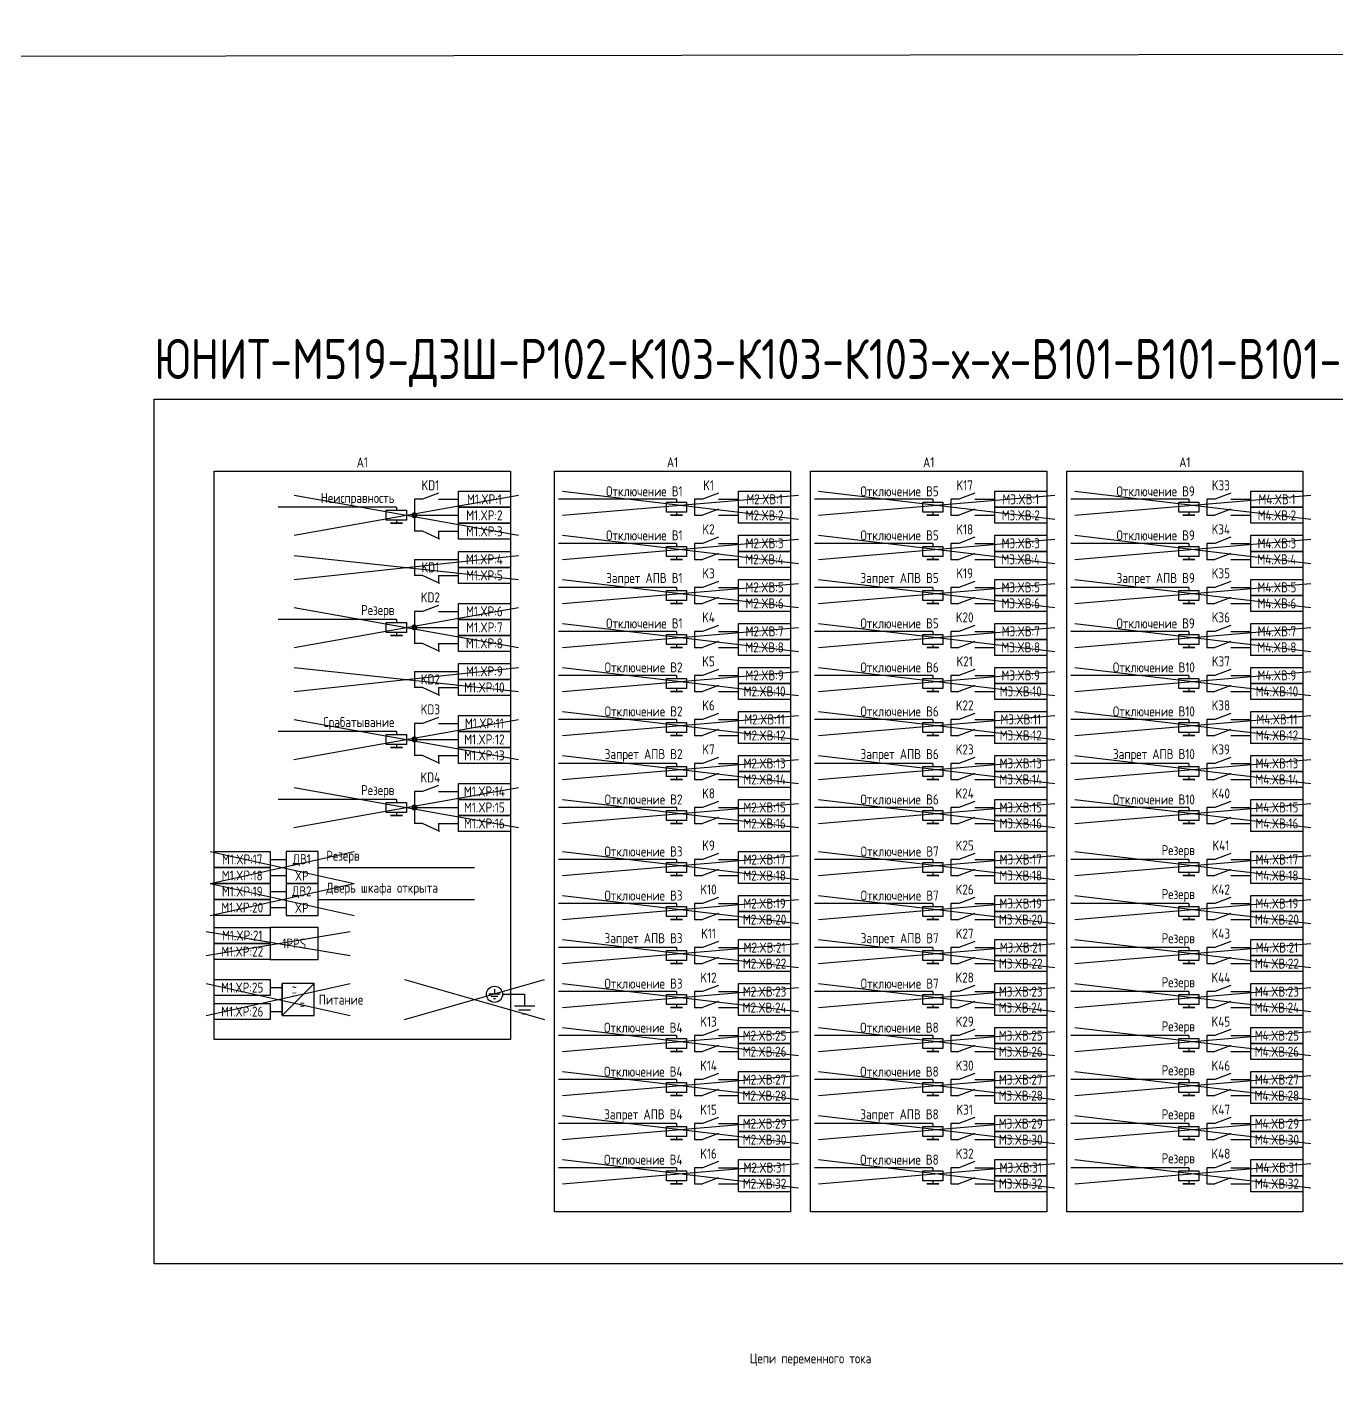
# Model space of a CAD drawing. Header units: millimetres. Extents: x -1245 to 5086, y -99 to 618.
# Drawn here: x -31.8 to 295.5, y 280 to 618 of the extents above; entities that cross this region are included whole.
import ezdxf

# ---------------------------------------------------------------- set-up
doc = ezdxf.new("R2010")
doc.units = ezdxf.units.MM
doc.styles.add('Gost_type_A', font='GOST_A.TTF')

# ---------------------------------------------------------------- blocks, each defined once
blk = doc.blocks.new('POINT')
at = {"const_width": 0.75}
blk.add_lwpolyline([(-0.375, 0, 1), (0.375, 0, 1)], format="xyb", close=True, dxfattribs=at)

msp = doc.modelspace()

# ---------------------------------------------------------------- linework, layer by layer
at = {"color": 210}
for p, q in [((35, 501), (91, 491)), ((35, 491), (91, 501)), ((102, 502), (161, 495)), ((102, 496), (161, 501)), ((166, 502), (225, 495)), ((166, 496), (225, 501)), ((230, 502), (289, 495)), ((230, 496), (289, 501)), ((102, 491), (161, 484)), ((166, 491), (225, 484)), ((230, 491), (289, 484)), ((102, 485), (161, 490)), ((166, 485), (225, 490)), ((230, 485), (289, 490)), ((35, 486), (91, 480)), ((35, 480), (91, 486)), ((102, 480), (161, 473)), ((102, 474), (161, 479)), ((166, 480), (225, 473)), ((166, 474), (225, 479)), ((230, 480), (289, 473)), ((230, 474), (289, 479)), ((102, 469), (161, 462)), ((102, 463), (161, 468)), ((166, 469), (225, 462)), ((166, 463), (225, 468)), ((230, 469), (289, 462)), ((230, 463), (289, 468)), ((102, 458), (161, 451)), ((102, 452), (161, 457)), ((166, 458), (225, 451)), ((166, 452), (225, 457)), ((230, 458), (289, 451)), ((230, 452), (289, 457)), ((102, 447), (161, 440)), ((166, 447), (225, 440)), ((230, 447), (289, 440)), ((34.91, 435), (91, 445)), ((35, 445), (91, 435)), ((102, 441), (161, 446)), ((166, 441), (225, 446)), ((230, 441), (289, 446)), ((102, 436), (161, 429)), ((102, 430), (161, 435)), ((166, 436), (225, 429)), ((166, 430), (225, 435)), ((230, 436), (289, 429)), ((230, 430), (289, 435)), ((34.91, 418), (91, 428)), ((35, 428), (91, 418)), ((102, 425), (161, 418)), ((102, 419), (161, 424)), ((166, 425), (225, 418)), ((166, 419), (225, 424)), ((230, 425), (289, 418)), ((230, 419), (289, 424)), ((14, 412), (50, 404)), ((14, 404), (50, 412)), ((102, 412), (161, 405)), ((102, 406), (161, 411)), ((166, 412), (225, 405)), ((166, 406), (225, 411)), ((14, 404), (50, 396)), ((14, 396), (50, 404)), ((102, 401), (161, 394)), ((102, 395), (161, 400)), ((166, 401), (225, 394)), ((166, 395), (225, 400)), ((102, 390), (161, 383)), ((102, 384), (161, 389)), ((166, 390), (225, 383)), ((166, 384), (225, 389)), ((13, 379), (49, 371)), ((13, 371), (49, 379)), ((62.5, 380), (97.5, 370)), ((62.5, 370), (97.5, 380)), ((102, 379), (161, 372)), ((166, 379), (225, 372)), ((102, 373), (161, 378)), ((166, 373), (225, 378)), ((102, 368), (161, 361)), ((102, 362), (161, 367)), ((166, 368), (225, 361)), ((166, 362), (225, 367)), ((102, 357), (161, 350)), ((102, 351), (161, 356)), ((166, 357), (225, 350)), ((166, 351), (225, 356)), ((102, 346), (161, 339)), ((102, 340), (161, 345)), ((166, 346), (225, 339)), ((166, 340), (225, 345)), ((102, 335), (161, 328)), ((166, 335), (225, 328)), ((102, 329), (161, 334)), ((166, 329), (225, 334))]:
    msp.add_line(p, q, dxfattribs=at)
at = {"ltscale": 4.32}
for p, q in [((71, 501.5), (67, 500)), ((141, 501.5), (137, 500)), ((205, 501.5), (201, 500)), ((269, 501.5), (265, 500)), ((141, 497.5), (137, 496)), ((205, 497.5), (201, 496)), ((269, 497.5), (265, 496)), ((71.39, 490), (67, 492)), ((141, 490.5), (137, 489)), ((205, 490.5), (201, 489)), ((269, 490.5), (265, 489)), ((141, 486.5), (137, 485)), ((205, 486.5), (201, 485)), ((269, 486.5), (265, 485)), ((71.39, 479), (67, 481)), ((141, 479.5), (137, 478)), ((205, 479.5), (201, 478)), ((269, 479.5), (265, 478)), ((71, 473.5), (67, 472)), ((141, 475.5), (137, 474)), ((205, 475.5), (201, 474)), ((269, 475.5), (265, 474)), ((141, 468.5), (137, 467)), ((205, 468.5), (201, 467)), ((269, 468.5), (265, 467)), ((71.39, 462), (67, 464)), ((141, 464.5), (137, 463)), ((205, 464.5), (201, 463)), ((269, 464.5), (265, 463)), ((141, 457.5), (137, 456)), ((205, 457.5), (201, 456)), ((269, 457.5), (265, 456)), ((71.39, 451), (67, 453)), ((141, 453.5), (137, 452)), ((205, 453.5), (201, 452)), ((269, 453.5), (265, 452)), ((141, 446.5), (137, 445)), ((205, 446.5), (201, 445)), ((269, 446.5), (265, 445)), ((71, 445.5), (67, 444)), ((141, 442.5), (137, 441)), ((205, 442.5), (201, 441)), ((269, 442.5), (265, 441)), ((71.39, 434), (67, 436)), ((141, 435.5), (137, 434)), ((205, 435.5), (201, 434)), ((269, 435.5), (265, 434)), ((141, 431.5), (137, 430)), ((205, 431.5), (201, 430)), ((269, 431.5), (265, 430)), ((71, 428.5), (67, 427)), ((141, 424.5), (137, 423)), ((205, 424.5), (201, 423)), ((269, 424.5), (265, 423)), ((141, 420.5), (137, 419)), ((205, 420.5), (201, 419)), ((269, 420.5), (265, 419)), ((71.39, 417), (67, 419)), ((141, 411.5), (137, 410)), ((205, 411.5), (201, 410)), ((269, 411.5), (265, 410)), ((141, 407.5), (137, 406)), ((205, 407.5), (201, 406)), ((269, 407.5), (265, 406)), ((141, 400.5), (137, 399)), ((205, 400.5), (201, 399)), ((269, 400.5), (265, 399)), ((141, 396.5), (137, 395)), ((205, 396.5), (201, 395)), ((269, 396.5), (265, 395)), ((141, 389.5), (137, 388)), ((205, 389.5), (201, 388)), ((269, 389.5), (265, 388)), ((141, 385.5), (137, 384)), ((205, 385.5), (201, 384)), ((269, 385.5), (265, 384)), ((86.45, 376.32), (83.6, 376.32)), ((85.88, 375.75), (84.17, 375.75)), ((85.03, 377.6), (85.03, 376.32)), ((92.56, 376.32), (92.56, 373.32)), ((141, 378.5), (137, 377)), ((205, 378.5), (201, 377)), ((269, 378.5), (265, 377)), ((85.31, 375.18), (84.74, 375.18)), ((95.06, 373.32), (90.06, 373.32)), ((94.06, 372.32), (91.06, 372.32)), ((141, 374.5), (137, 373)), ((205, 374.5), (201, 373)), ((269, 374.5), (265, 373)), ((93.06, 371.32), (92.06, 371.32)), ((141, 367.5), (137, 366)), ((205, 367.5), (201, 366)), ((269, 367.5), (265, 366)), ((141, 363.5), (137, 362)), ((205, 363.5), (201, 362)), ((269, 363.5), (265, 362)), ((141, 356.5), (137, 355)), ((205, 356.5), (201, 355)), ((269, 356.5), (265, 355)), ((141, 352.5), (137, 351)), ((205, 352.5), (201, 351)), ((269, 352.5), (265, 351)), ((141, 345.5), (137, 344)), ((205, 345.5), (201, 344)), ((269, 345.5), (265, 344)), ((141, 341.5), (137, 340)), ((205, 341.5), (201, 340)), ((269, 341.5), (265, 340)), ((141, 334.5), (137, 333)), ((205, 334.5), (201, 333)), ((269, 334.5), (265, 333)), ((141, 330.5), (137, 329)), ((205, 330.5), (201, 329)), ((269, 330.5), (265, 329))]:
    msp.add_line(p, q, dxfattribs=at)
for p, q in [((60.5, 498), (31, 498)), ((60.5, 498), (60.5, 497.25)), ((130.5, 500), (101, 500)), ((130.5, 500), (130.5, 499.25)), ((194.5, 500), (165, 500)), ((194.5, 500), (194.5, 499.25)), ((258.5, 500), (229, 500)), ((258.5, 500), (258.5, 499.25)), ((60.5, 494.75), (60.5, 494)), ((130.5, 496.75), (130.5, 496)), ((194.5, 496.75), (194.5, 496)), ((258.5, 496.75), (258.5, 496)), ((71, 492), (71, 490)), ((130.5, 489), (101, 489)), ((130.5, 489), (130.5, 488.25)), ((194.5, 489), (165, 489)), ((194.5, 489), (194.5, 488.25)), ((258.5, 489), (229, 489)), ((258.5, 489), (258.5, 488.25)), ((65, 485), (65, 481)), ((130.5, 485.75), (130.5, 485)), ((194.5, 485.75), (194.5, 485)), ((258.5, 485.75), (258.5, 485)), ((71, 481), (71, 479)), ((130.5, 478), (101, 478)), ((130.5, 478), (130.5, 477.25)), ((194.5, 478), (165, 478)), ((194.5, 478), (194.5, 477.25)), ((258.5, 478), (229, 478)), ((258.5, 478), (258.5, 477.25)), ((130.5, 474.75), (130.5, 474)), ((194.5, 474.75), (194.5, 474)), ((258.5, 474.75), (258.5, 474)), ((60.5, 470), (31, 470)), ((60.5, 470), (60.5, 469.25)), ((60.5, 466.75), (60.5, 466)), ((130.5, 467), (101, 467)), ((130.5, 467), (130.5, 466.25)), ((194.5, 467), (165, 467)), ((194.5, 467), (194.5, 466.25)), ((258.5, 467), (229, 467)), ((258.5, 467), (258.5, 466.25)), ((71, 464), (71, 462)), ((130.5, 463.75), (130.5, 463)), ((194.5, 463.75), (194.5, 463)), ((258.5, 463.75), (258.5, 463)), ((65, 457), (65, 453)), ((71, 453), (71, 451)), ((130.5, 456), (101, 456)), ((130.5, 456), (130.5, 455.25)), ((194.5, 456), (165, 456)), ((194.5, 456), (194.5, 455.25)), ((258.5, 456), (229, 456)), ((258.5, 456), (258.5, 455.25)), ((130.5, 452.75), (130.5, 452)), ((194.5, 452.75), (194.5, 452)), ((258.5, 452.75), (258.5, 452)), ((130.5, 445), (101, 445)), ((130.5, 445), (130.5, 444.25)), ((194.5, 445), (165, 445)), ((194.5, 445), (194.5, 444.25)), ((258.5, 445), (229, 445)), ((258.5, 445), (258.5, 444.25)), ((60.5, 442), (31, 442)), ((60.5, 442), (60.5, 441.25)), ((130.5, 441.75), (130.5, 441)), ((194.5, 441.75), (194.5, 441)), ((258.5, 441.75), (258.5, 441)), ((60.5, 438.75), (60.5, 438)), ((71, 436), (71, 434)), ((130.5, 434), (101, 434)), ((130.5, 434), (130.5, 433.25)), ((194.5, 434), (165, 434)), ((194.5, 434), (194.5, 433.25)), ((258.5, 434), (229, 434)), ((258.5, 434), (258.5, 433.25)), ((130.5, 430.75), (130.5, 430)), ((194.5, 430.75), (194.5, 430)), ((258.5, 430.75), (258.5, 430)), ((60.5, 425), (31, 425)), ((60.5, 425), (60.5, 424.25)), ((130.5, 423), (101, 423)), ((130.5, 423), (130.5, 422.25)), ((194.5, 423), (165, 423)), ((194.5, 423), (194.5, 422.25)), ((258.5, 423), (229, 423)), ((258.5, 423), (258.5, 422.25)), ((60.5, 421.75), (60.5, 421)), ((130.5, 419.75), (130.5, 419)), ((194.5, 419.75), (194.5, 419)), ((258.5, 419.75), (258.5, 419)), ((71, 419), (71, 417)), ((29, 410), (33, 410)), ((130.5, 410), (101, 410)), ((130.5, 410), (130.5, 409.25)), ((194.5, 410), (165, 410)), ((194.5, 410), (194.5, 409.25)), ((258.5, 410), (229, 410)), ((258.5, 410), (258.5, 409.25)), ((29, 406), (33, 406)), ((41, 408), (80, 408)), ((130.5, 406.75), (130.5, 406)), ((194.5, 406.75), (194.5, 406)), ((258.5, 406.75), (258.5, 406)), ((29, 402), (33, 402)), ((41, 400), (80, 400)), ((130.5, 399), (101, 399)), ((130.5, 399), (130.5, 398.25)), ((194.5, 399), (165, 399)), ((194.5, 399), (194.5, 398.25)), ((258.5, 399), (229, 399)), ((258.5, 399), (258.5, 398.25)), ((29, 398), (33, 398)), ((130.5, 395.75), (130.5, 395)), ((194.5, 395.75), (194.5, 395)), ((258.5, 395.75), (258.5, 395)), ((130.5, 388), (101, 388)), ((130.5, 388), (130.5, 387.25)), ((194.5, 388), (165, 388)), ((194.5, 388), (194.5, 387.25)), ((258.5, 388), (229, 388)), ((258.5, 388), (258.5, 387.25)), ((130.5, 384.75), (130.5, 384)), ((194.5, 384.75), (194.5, 384)), ((258.5, 384.75), (258.5, 384)), ((32, 371), (32, 379)), ((32, 371), (40, 379)), ((87.05, 376.32), (92.56, 376.32)), ((130.5, 377), (101, 377)), ((130.5, 377), (130.5, 376.25)), ((194.5, 377), (165, 377)), ((194.5, 377), (194.5, 376.25)), ((258.5, 377), (229, 377)), ((258.5, 377), (258.5, 376.25)), ((130.5, 373.75), (130.5, 373)), ((194.5, 373.75), (194.5, 373)), ((258.5, 373.75), (258.5, 373)), ((130.5, 366), (101, 366)), ((130.5, 366), (130.5, 365.25)), ((194.5, 366), (165, 366)), ((194.5, 366), (194.5, 365.25)), ((258.5, 366), (229, 366)), ((258.5, 366), (258.5, 365.25)), ((130.5, 362.75), (130.5, 362)), ((194.5, 362.75), (194.5, 362)), ((258.5, 362.75), (258.5, 362)), ((130.5, 355), (101, 355)), ((130.5, 355), (130.5, 354.25)), ((194.5, 355), (165, 355)), ((194.5, 355), (194.5, 354.25)), ((258.5, 355), (229, 355)), ((258.5, 355), (258.5, 354.25)), ((130.5, 351.75), (130.5, 351)), ((194.5, 351.75), (194.5, 351)), ((258.5, 351.75), (258.5, 351)), ((130.5, 344), (101, 344)), ((130.5, 344), (130.5, 343.25)), ((194.5, 344), (165, 344)), ((194.5, 344), (194.5, 343.25)), ((258.5, 344), (229, 344)), ((258.5, 344), (258.5, 343.25)), ((130.5, 340.75), (130.5, 340)), ((194.5, 340.75), (194.5, 340)), ((258.5, 340.75), (258.5, 340)), ((130.5, 333), (101, 333)), ((130.5, 333), (130.5, 332.25)), ((194.5, 333), (165, 333)), ((194.5, 333), (194.5, 332.25)), ((258.5, 333), (229, 333)), ((258.5, 333), (258.5, 332.25)), ((130.5, 329.75), (130.5, 329)), ((194.5, 329.75), (194.5, 329)), ((258.5, 329.75), (258.5, 329))]:
    msp.add_line(p, q)
at = {"ltscale": 1.08}
for p, q in [((67, 500), (65, 500)), ((65, 500), (65, 492)), ((71, 500), (76, 500)), ((137, 500), (135, 500)), ((135, 500), (135, 496)), ((141, 500), (146, 500)), ((201, 500), (199, 500)), ((199, 500), (199, 496)), ((205, 500), (210, 500)), ((265, 500), (263, 500)), ((263, 500), (263, 496)), ((269, 500), (274, 500)), ((65, 496), (76, 496)), ((135, 496), (137, 496)), ((141, 496), (146, 496)), ((199, 496), (201, 496)), ((205, 496), (210, 496)), ((263, 496), (265, 496)), ((269, 496), (274, 496)), ((67, 492), (65, 492)), ((71, 492), (76, 492)), ((137, 489), (135, 489)), ((135, 489), (135, 485)), ((141, 489), (146, 489)), ((201, 489), (199, 489)), ((199, 489), (199, 485)), ((205, 489), (210, 489)), ((265, 489), (263, 489)), ((263, 489), (263, 485)), ((269, 489), (274, 489)), ((65, 485), (76, 485)), ((135, 485), (137, 485)), ((141, 485), (146, 485)), ((199, 485), (201, 485)), ((205, 485), (210, 485)), ((263, 485), (265, 485)), ((269, 485), (274, 485)), ((67, 481), (65, 481)), ((71, 481), (76, 481)), ((137, 478), (135, 478)), ((135, 478), (135, 474)), ((141, 478), (146, 478)), ((201, 478), (199, 478)), ((199, 478), (199, 474)), ((205, 478), (210, 478)), ((265, 478), (263, 478)), ((263, 478), (263, 474)), ((269, 478), (274, 478)), ((135, 474), (137, 474)), ((141, 474), (146, 474)), ((199, 474), (201, 474)), ((205, 474), (210, 474)), ((263, 474), (265, 474)), ((269, 474), (274, 474)), ((67, 472), (65, 472)), ((65, 472), (65, 464)), ((71, 472), (76, 472)), ((65, 468), (76, 468)), ((137, 467), (135, 467)), ((135, 467), (135, 463)), ((141, 467), (146, 467)), ((201, 467), (199, 467)), ((199, 467), (199, 463)), ((205, 467), (210, 467)), ((265, 467), (263, 467)), ((263, 467), (263, 463)), ((269, 467), (274, 467)), ((67, 464), (65, 464)), ((71, 464), (76, 464)), ((135, 463), (137, 463)), ((141, 463), (146, 463)), ((199, 463), (201, 463)), ((205, 463), (210, 463)), ((263, 463), (265, 463)), ((269, 463), (274, 463)), ((65, 457), (76, 457)), ((67, 453), (65, 453)), ((71, 453), (76, 453)), ((137, 456), (135, 456)), ((135, 456), (135, 452)), ((141, 456), (146, 456)), ((201, 456), (199, 456)), ((199, 456), (199, 452)), ((205, 456), (210, 456)), ((265, 456), (263, 456)), ((263, 456), (263, 452)), ((269, 456), (274, 456)), ((135, 452), (137, 452)), ((141, 452), (146, 452)), ((199, 452), (201, 452)), ((205, 452), (210, 452)), ((263, 452), (265, 452)), ((269, 452), (274, 452)), ((67, 444), (65, 444)), ((65, 444), (65, 436)), ((71, 444), (76, 444)), ((137, 445), (135, 445)), ((135, 445), (135, 441)), ((141, 445), (146, 445)), ((201, 445), (199, 445)), ((199, 445), (199, 441)), ((205, 445), (210, 445)), ((265, 445), (263, 445)), ((263, 445), (263, 441)), ((269, 445), (274, 445)), ((65, 440), (76, 440)), ((135, 441), (137, 441)), ((141, 441), (146, 441)), ((199, 441), (201, 441)), ((205, 441), (210, 441)), ((263, 441), (265, 441)), ((269, 441), (274, 441)), ((67, 436), (65, 436)), ((71, 436), (76, 436)), ((137, 434), (135, 434)), ((135, 434), (135, 430)), ((141, 434), (146, 434)), ((201, 434), (199, 434)), ((199, 434), (199, 430)), ((205, 434), (210, 434)), ((265, 434), (263, 434)), ((263, 434), (263, 430)), ((269, 434), (274, 434)), ((135, 430), (137, 430)), ((141, 430), (146, 430)), ((199, 430), (201, 430)), ((205, 430), (210, 430)), ((263, 430), (265, 430)), ((269, 430), (274, 430)), ((67, 427), (65, 427)), ((65, 427), (65, 419)), ((71, 427), (76, 427)), ((65, 423), (76, 423)), ((137, 423), (135, 423)), ((135, 423), (135, 419)), ((141, 423), (146, 423)), ((201, 423), (199, 423)), ((199, 423), (199, 419)), ((205, 423), (210, 423)), ((265, 423), (263, 423)), ((263, 423), (263, 419)), ((269, 423), (274, 423)), ((67, 419), (65, 419)), ((71, 419), (76, 419)), ((135, 419), (137, 419)), ((141, 419), (146, 419)), ((199, 419), (201, 419)), ((205, 419), (210, 419)), ((263, 419), (265, 419)), ((269, 419), (274, 419)), ((137, 410), (135, 410)), ((135, 410), (135, 406)), ((141, 410), (146, 410)), ((201, 410), (199, 410)), ((199, 410), (199, 406)), ((205, 410), (210, 410)), ((265, 410), (263, 410)), ((263, 410), (263, 406)), ((269, 410), (274, 410)), ((135, 406), (137, 406)), ((141, 406), (146, 406)), ((199, 406), (201, 406)), ((205, 406), (210, 406)), ((263, 406), (265, 406)), ((269, 406), (274, 406)), ((137, 399), (135, 399)), ((135, 399), (135, 395)), ((141, 399), (146, 399)), ((201, 399), (199, 399)), ((199, 399), (199, 395)), ((205, 399), (210, 399)), ((265, 399), (263, 399)), ((263, 399), (263, 395)), ((269, 399), (274, 399)), ((135, 395), (137, 395)), ((141, 395), (146, 395)), ((199, 395), (201, 395)), ((205, 395), (210, 395)), ((263, 395), (265, 395)), ((269, 395), (274, 395)), ((137, 388), (135, 388)), ((135, 388), (135, 384)), ((141, 388), (146, 388)), ((201, 388), (199, 388)), ((199, 388), (199, 384)), ((205, 388), (210, 388)), ((265, 388), (263, 388)), ((263, 388), (263, 384)), ((269, 388), (274, 388)), ((135, 384), (137, 384)), ((141, 384), (146, 384)), ((199, 384), (201, 384)), ((205, 384), (210, 384)), ((263, 384), (265, 384)), ((269, 384), (274, 384)), ((137, 377), (135, 377)), ((135, 377), (135, 373)), ((141, 377), (146, 377)), ((201, 377), (199, 377)), ((199, 377), (199, 373)), ((205, 377), (210, 377)), ((265, 377), (263, 377)), ((263, 377), (263, 373)), ((269, 377), (274, 377)), ((135, 373), (137, 373)), ((141, 373), (146, 373)), ((199, 373), (201, 373)), ((205, 373), (210, 373)), ((263, 373), (265, 373)), ((269, 373), (274, 373)), ((137, 366), (135, 366)), ((135, 366), (135, 362)), ((141, 366), (146, 366)), ((201, 366), (199, 366)), ((199, 366), (199, 362)), ((205, 366), (210, 366)), ((265, 366), (263, 366)), ((263, 366), (263, 362)), ((269, 366), (274, 366)), ((135, 362), (137, 362)), ((141, 362), (146, 362)), ((199, 362), (201, 362)), ((205, 362), (210, 362)), ((263, 362), (265, 362)), ((269, 362), (274, 362)), ((137, 355), (135, 355)), ((135, 355), (135, 351)), ((141, 355), (146, 355)), ((201, 355), (199, 355)), ((199, 355), (199, 351)), ((205, 355), (210, 355)), ((265, 355), (263, 355)), ((263, 355), (263, 351)), ((269, 355), (274, 355)), ((135, 351), (137, 351)), ((141, 351), (146, 351)), ((199, 351), (201, 351)), ((205, 351), (210, 351)), ((263, 351), (265, 351)), ((269, 351), (274, 351)), ((137, 344), (135, 344)), ((135, 344), (135, 340)), ((141, 344), (146, 344)), ((201, 344), (199, 344)), ((199, 344), (199, 340)), ((205, 344), (210, 344)), ((265, 344), (263, 344)), ((263, 344), (263, 340)), ((269, 344), (274, 344)), ((135, 340), (137, 340)), ((141, 340), (146, 340)), ((199, 340), (201, 340)), ((205, 340), (210, 340)), ((263, 340), (265, 340)), ((269, 340), (274, 340)), ((137, 333), (135, 333)), ((135, 333), (135, 329)), ((141, 333), (146, 333)), ((201, 333), (199, 333)), ((199, 333), (199, 329)), ((205, 333), (210, 333)), ((265, 333), (263, 333)), ((263, 333), (263, 329)), ((269, 333), (274, 333)), ((135, 329), (137, 329)), ((141, 329), (146, 329)), ((199, 329), (201, 329)), ((205, 329), (210, 329)), ((263, 329), (265, 329)), ((269, 329), (274, 329))]:
    msp.add_line(p, q, dxfattribs=at)
at = {"color": 114, "true_color": 0x139b48}
for p, q in [((35, 473), (91, 463)), ((35, 463), (91, 473)), ((35, 458), (91, 452)), ((35, 452), (91, 458)), ((230, 412), (289, 405)), ((230, 406), (289, 411)), ((230, 401), (289, 394)), ((230, 395), (289, 400)), ((13, 392), (49, 386)), ((13, 386), (49, 392)), ((230, 390), (289, 383)), ((230, 384), (289, 389)), ((230, 379), (289, 372)), ((230, 373), (289, 378)), ((230, 368), (289, 361)), ((230, 362), (289, 367)), ((230, 357), (289, 350)), ((230, 351), (289, 356)), ((230, 346), (289, 339)), ((230, 340), (289, 345)), ((230, 335), (289, 328)), ((230, 329), (289, 334))]:
    msp.add_line(p, q, dxfattribs=at)
at = {"ltscale": 4}
for p, q in [((29, 378), (32, 378)), ((29, 372), (32, 372))]:
    msp.add_line(p, q, dxfattribs=at)
at = {"color": 3}
msp.add_lwpolyline([(-1245, 609), (5086, 618), (5086, -90), (-1245, -99)], close=True, dxfattribs=at)
for points in [[(0, 525), (976, 525), (976, 309), (0, 309)], [(15, 507), (89, 507), (89, 365), (15, 365)], [(100, 507), (159, 507), (159, 322), (100, 322)], [(164, 507), (223, 507), (223, 322), (164, 322)], [(228, 507), (287, 507), (287, 322), (228, 322)], [(76, 502), (89, 502), (89, 498), (76, 498)], [(146, 502), (159, 502), (159, 498), (146, 498)], [(210, 502), (223, 502), (223, 498), (210, 498)], [(274, 502), (287, 502), (287, 498), (274, 498)], [(63, 497.25), (63, 494.75), (58, 494.75), (58, 497.25)], [(76, 498), (89, 498), (89, 494), (76, 494)], [(133, 499.25), (133, 496.75), (128, 496.75), (128, 499.25)], [(146, 498), (159, 498), (159, 494), (146, 494)], [(197, 499.25), (197, 496.75), (192, 496.75), (192, 499.25)], [(210, 498), (223, 498), (223, 494), (210, 494)], [(261, 499.25), (261, 496.75), (256, 496.75), (256, 499.25)], [(274, 498), (287, 498), (287, 494), (274, 494)], [(62, 494), (59, 494)], [(76, 494), (89, 494), (89, 490), (76, 490)], [(132, 496), (129, 496)], [(196, 496), (193, 496)], [(260, 496), (257, 496)], [(146, 491), (159, 491), (159, 487), (146, 487)], [(210, 491), (223, 491), (223, 487), (210, 487)], [(274, 491), (287, 491), (287, 487), (274, 487)], [(76, 487), (89, 487), (89, 483), (76, 483)], [(133, 488.25), (133, 485.75), (128, 485.75), (128, 488.25)], [(146, 487), (159, 487), (159, 483), (146, 483)], [(197, 488.25), (197, 485.75), (192, 485.75), (192, 488.25)], [(210, 487), (223, 487), (223, 483), (210, 483)], [(261, 488.25), (261, 485.75), (256, 485.75), (256, 488.25)], [(274, 487), (287, 487), (287, 483), (274, 483)], [(132, 485), (129, 485)], [(196, 485), (193, 485)], [(260, 485), (257, 485)], [(76, 483), (89, 483), (89, 479), (76, 479)], [(133, 477.25), (133, 474.75), (128, 474.75), (128, 477.25)], [(146, 480), (159, 480), (159, 476), (146, 476)], [(197, 477.25), (197, 474.75), (192, 474.75), (192, 477.25)], [(210, 480), (223, 480), (223, 476), (210, 476)], [(261, 477.25), (261, 474.75), (256, 474.75), (256, 477.25)], [(274, 480), (287, 480), (287, 476), (274, 476)], [(76, 474), (89, 474), (89, 470), (76, 470)], [(132, 474), (129, 474)], [(146, 476), (159, 476), (159, 472), (146, 472)], [(196, 474), (193, 474)], [(210, 476), (223, 476), (223, 472), (210, 472)], [(260, 474), (257, 474)], [(274, 476), (287, 476), (287, 472), (274, 472)], [(76, 470), (89, 470), (89, 466), (76, 466)], [(63, 469.25), (63, 466.75), (58, 466.75), (58, 469.25)], [(146, 469), (159, 469), (159, 465), (146, 465)], [(210, 469), (223, 469), (223, 465), (210, 465)], [(274, 469), (287, 469), (287, 465), (274, 465)], [(62, 466), (59, 466)], [(76, 466), (89, 466), (89, 462), (76, 462)], [(133, 466.25), (133, 463.75), (128, 463.75), (128, 466.25)], [(146, 465), (159, 465), (159, 461), (146, 461)], [(197, 466.25), (197, 463.75), (192, 463.75), (192, 466.25)], [(210, 465), (223, 465), (223, 461), (210, 461)], [(261, 466.25), (261, 463.75), (256, 463.75), (256, 466.25)], [(274, 465), (287, 465), (287, 461), (274, 461)], [(132, 463), (129, 463)], [(196, 463), (193, 463)], [(260, 463), (257, 463)], [(76, 459), (89, 459), (89, 455), (76, 455)], [(146, 458), (159, 458), (159, 454), (146, 454)], [(210, 458), (223, 458), (223, 454), (210, 454)], [(274, 458), (287, 458), (287, 454), (274, 454)], [(76, 455), (89, 455), (89, 451), (76, 451)], [(133, 455.25), (133, 452.75), (128, 452.75), (128, 455.25)], [(146, 454), (159, 454), (159, 450), (146, 450)], [(197, 455.25), (197, 452.75), (192, 452.75), (192, 455.25)], [(210, 454), (223, 454), (223, 450), (210, 450)], [(261, 455.25), (261, 452.75), (256, 452.75), (256, 455.25)], [(274, 454), (287, 454), (287, 450), (274, 450)], [(132, 452), (129, 452)], [(196, 452), (193, 452)], [(260, 452), (257, 452)], [(146, 447), (159, 447), (159, 443), (146, 443)], [(210, 447), (223, 447), (223, 443), (210, 443)], [(274, 447), (287, 447), (287, 443), (274, 443)], [(76, 446), (89, 446), (89, 442), (76, 442)], [(133, 444.25), (133, 441.75), (128, 441.75), (128, 444.25)], [(146, 443), (159, 443), (159, 439), (146, 439)], [(197, 444.25), (197, 441.75), (192, 441.75), (192, 444.25)], [(210, 443), (223, 443), (223, 439), (210, 439)], [(261, 444.25), (261, 441.75), (256, 441.75), (256, 444.25)], [(274, 443), (287, 443), (287, 439), (274, 439)], [(63, 441.25), (63, 438.75), (58, 438.75), (58, 441.25)], [(76, 442), (89, 442), (89, 438), (76, 438)], [(132, 441), (129, 441)], [(196, 441), (193, 441)], [(260, 441), (257, 441)], [(62, 438), (59, 438)], [(76, 438), (89, 438), (89, 434), (76, 434)], [(133, 433.25), (133, 430.75), (128, 430.75), (128, 433.25)], [(146, 436), (159, 436), (159, 432), (146, 432)], [(197, 433.25), (197, 430.75), (192, 430.75), (192, 433.25)], [(210, 436), (223, 436), (223, 432), (210, 432)], [(261, 433.25), (261, 430.75), (256, 430.75), (256, 433.25)], [(274, 436), (287, 436), (287, 432), (274, 432)], [(132, 430), (129, 430)], [(146, 432), (159, 432), (159, 428), (146, 428)], [(196, 430), (193, 430)], [(210, 432), (223, 432), (223, 428), (210, 428)], [(260, 430), (257, 430)], [(274, 432), (287, 432), (287, 428), (274, 428)], [(76, 429), (89, 429), (89, 425), (76, 425)], [(63, 424.25), (63, 421.75), (58, 421.75), (58, 424.25)], [(76, 425), (89, 425), (89, 421), (76, 421)], [(146, 425), (159, 425), (159, 421), (146, 421)], [(210, 425), (223, 425), (223, 421), (210, 421)], [(274, 425), (287, 425), (287, 421), (274, 421)], [(62, 421), (59, 421)], [(76, 421), (89, 421), (89, 417), (76, 417)], [(133, 422.25), (133, 419.75), (128, 419.75), (128, 422.25)], [(146, 421), (159, 421), (159, 417), (146, 417)], [(197, 422.25), (197, 419.75), (192, 419.75), (192, 422.25)], [(210, 421), (223, 421), (223, 417), (210, 417)], [(261, 422.25), (261, 419.75), (256, 419.75), (256, 422.25)], [(274, 421), (287, 421), (287, 417), (274, 417)], [(132, 419), (129, 419)], [(196, 419), (193, 419)], [(260, 419), (257, 419)], [(15, 412), (29, 412), (29, 408), (15, 408)], [(133, 409.25), (133, 406.75), (128, 406.75), (128, 409.25)], [(146, 412), (159, 412), (159, 408), (146, 408)], [(197, 409.25), (197, 406.75), (192, 406.75), (192, 409.25)], [(210, 412), (223, 412), (223, 408), (210, 408)], [(261, 409.25), (261, 406.75), (256, 406.75), (256, 409.25)], [(274, 412), (287, 412), (287, 408), (274, 408)], [(15, 408), (29, 408), (29, 404), (15, 404)], [(132, 406), (129, 406)], [(146, 408), (159, 408), (159, 404), (146, 404)], [(196, 406), (193, 406)], [(210, 408), (223, 408), (223, 404), (210, 404)], [(260, 406), (257, 406)], [(274, 408), (287, 408), (287, 404), (274, 404)], [(15, 404), (29, 404), (29, 400), (15, 400)], [(15, 400), (29, 400), (29, 396), (15, 396)], [(146, 401), (159, 401), (159, 397), (146, 397)], [(210, 401), (223, 401), (223, 397), (210, 397)], [(274, 401), (287, 401), (287, 397), (274, 397)], [(133, 398.25), (133, 395.75), (128, 395.75), (128, 398.25)], [(146, 397), (159, 397), (159, 393), (146, 393)], [(197, 398.25), (197, 395.75), (192, 395.75), (192, 398.25)], [(210, 397), (223, 397), (223, 393), (210, 393)], [(261, 398.25), (261, 395.75), (256, 395.75), (256, 398.25)], [(274, 397), (287, 397), (287, 393), (274, 393)], [(15, 393), (29, 393), (29, 389), (15, 389)], [(132, 395), (129, 395)], [(196, 395), (193, 395)], [(260, 395), (257, 395)], [(15, 389), (29, 389), (29, 385), (15, 385)], [(146, 390), (159, 390), (159, 386), (146, 386)], [(210, 390), (223, 390), (223, 386), (210, 386)], [(274, 390), (287, 390), (287, 386), (274, 386)], [(133, 387.25), (133, 384.75), (128, 384.75), (128, 387.25)], [(146, 386), (159, 386), (159, 382), (146, 382)], [(197, 387.25), (197, 384.75), (192, 384.75), (192, 387.25)], [(210, 386), (223, 386), (223, 382), (210, 382)], [(261, 387.25), (261, 384.75), (256, 384.75), (256, 387.25)], [(274, 386), (287, 386), (287, 382), (274, 382)], [(132, 384), (129, 384)], [(196, 384), (193, 384)], [(260, 384), (257, 384)], [(15, 380), (29, 380), (29, 376), (15, 376)], [(146, 379), (159, 379), (159, 375), (146, 375)], [(210, 379), (223, 379), (223, 375), (210, 375)], [(274, 379), (287, 379), (287, 375), (274, 375)], [(133, 376.25), (133, 373.75), (128, 373.75), (128, 376.25)], [(197, 376.25), (197, 373.75), (192, 373.75), (192, 376.25)], [(261, 376.25), (261, 373.75), (256, 373.75), (256, 376.25)], [(15, 374), (29, 374), (29, 370), (15, 370)], [(132, 373), (129, 373)], [(146, 375), (159, 375), (159, 371), (146, 371)], [(196, 373), (193, 373)], [(210, 375), (223, 375), (223, 371), (210, 371)], [(260, 373), (257, 373)], [(274, 375), (287, 375), (287, 371), (274, 371)], [(133, 365.25), (133, 362.75), (128, 362.75), (128, 365.25)], [(146, 368), (159, 368), (159, 364), (146, 364)], [(197, 365.25), (197, 362.75), (192, 362.75), (192, 365.25)], [(210, 368), (223, 368), (223, 364), (210, 364)], [(261, 365.25), (261, 362.75), (256, 362.75), (256, 365.25)], [(274, 368), (287, 368), (287, 364), (274, 364)], [(132, 362), (129, 362)], [(146, 364), (159, 364), (159, 360), (146, 360)], [(196, 362), (193, 362)], [(210, 364), (223, 364), (223, 360), (210, 360)], [(260, 362), (257, 362)], [(274, 364), (287, 364), (287, 360), (274, 360)], [(146, 357), (159, 357), (159, 353), (146, 353)], [(210, 357), (223, 357), (223, 353), (210, 353)], [(274, 357), (287, 357), (287, 353), (274, 353)], [(133, 354.25), (133, 351.75), (128, 351.75), (128, 354.25)], [(146, 353), (159, 353), (159, 349), (146, 349)], [(197, 354.25), (197, 351.75), (192, 351.75), (192, 354.25)], [(210, 353), (223, 353), (223, 349), (210, 349)], [(261, 354.25), (261, 351.75), (256, 351.75), (256, 354.25)], [(274, 353), (287, 353), (287, 349), (274, 349)], [(132, 351), (129, 351)], [(196, 351), (193, 351)], [(260, 351), (257, 351)], [(146, 346), (159, 346), (159, 342), (146, 342)], [(210, 346), (223, 346), (223, 342), (210, 342)], [(274, 346), (287, 346), (287, 342), (274, 342)], [(133, 343.25), (133, 340.75), (128, 340.75), (128, 343.25)], [(146, 342), (159, 342), (159, 338), (146, 338)], [(197, 343.25), (197, 340.75), (192, 340.75), (192, 343.25)], [(210, 342), (223, 342), (223, 338), (210, 338)], [(261, 343.25), (261, 340.75), (256, 340.75), (256, 343.25)], [(274, 342), (287, 342), (287, 338), (274, 338)], [(132, 340), (129, 340)], [(196, 340), (193, 340)], [(260, 340), (257, 340)], [(146, 335), (159, 335), (159, 331), (146, 331)], [(210, 335), (223, 335), (223, 331), (210, 331)], [(274, 335), (287, 335), (287, 331), (274, 331)], [(133, 332.25), (133, 329.75), (128, 329.75), (128, 332.25)], [(197, 332.25), (197, 329.75), (192, 329.75), (192, 332.25)], [(261, 332.25), (261, 329.75), (256, 329.75), (256, 332.25)], [(132, 329), (129, 329)], [(146, 331), (159, 331), (159, 327), (146, 327)], [(196, 329), (193, 329)], [(210, 331), (223, 331), (223, 327), (210, 327)], [(260, 329), (257, 329)], [(274, 331), (287, 331), (287, 327), (274, 327)]]:
    msp.add_lwpolyline(points, close=True)
at = {"ltscale": 4}
for points in [[(33, 404), (41, 404), (41, 412), (33, 412)], [(33, 396), (41, 396), (41, 404), (33, 404)], [(29, 385), (41, 385), (41, 393), (29, 393)], [(32, 371), (40, 371), (40, 379), (32, 379)]]:
    msp.add_lwpolyline(points, close=True, dxfattribs=at)
msp.add_circle((85.03, 376.32), 2.02)

# ---------------------------------------------------------------- block references
for p in [(65, 496), (65, 468), (65, 440), (65, 423)]:
    msp.add_blockref('POINT', p)

# ---------------------------------------------------------------- texts
at = {"style": 'Gost_type_A'}
for s, insert, char_height, width, attachment_point, line_spacing_factor in [('ЮНИТ-М519-ДЗШ-Р102-К103-К103-К103-х-х-В101-В101-В101-В101-В101-М1С4.0С00-С01.03', (0, 528), 10, 855, 7, 0.9), ('A1', (52, 508), 2.5, 74.0002, 8, 0.9), ('A1', (129.5, 508), 2.5, 59, 8, 0.9), ('A1', (193.5, 508), 2.5, 59, 8, 0.9), ('A1', (257.5, 508), 2.5, 59, 8, 0.9), ('Неисправность', (60, 500), 2.5, 37, 6, 0.8), ('Резерв', (60, 472), 2.5, 37, 6, 0.8), ('Срабатывание', (60, 444), 2.5, 37, 6, 0.8), ('Резерв', (60, 427), 2.5, 37, 6, 0.8), ('Цепи переменного тока', (164, 285), 2.5, 288, 5, 0.9)]:
    msp.add_mtext(s, dxfattribs=dict(at, insert=insert, char_height=char_height, width=width, attachment_point=attachment_point, line_spacing_factor=line_spacing_factor))
at = {"char_height": 2.5, "style": 'Gost_type_A'}
for s, insert, width, attachment_point in [('KD1', (69, 503.5), 8, 5), ('K1', (138.5, 503.5), 5, 5), ('K17', (202.5, 503.5), 5, 5), ('K33', (266.5, 503.5), 5, 5), ('M1.XP:1', (82.5, 500), 13, 5), ('Отключение В1', (132, 502), 31.0015, 6), ('M2.XВ:1', (152.5, 500), 13, 5), ('Отключение В5', (196, 502), 31.0015, 6), ('M3.XВ:1', (216.5, 500), 13, 5), ('Отключение В9', (260, 502), 31.0015, 6), ('M4.XВ:1', (280.5, 500), 13, 5), ('M1.XP:2', (82.5, 496), 13, 5), ('M2.XВ:2', (152.5, 496), 13, 5), ('M3.XВ:2', (216.5, 496), 13, 5), ('M4.XВ:2', (280.5, 496), 13, 5), ('K2', (138.5, 492.5), 5, 5), ('K18', (202.5, 492.5), 5, 5), ('K34', (266.5, 492.5), 5, 5), ('M1.XP:3', (82.5, 492), 13, 5), ('Отключение В1', (132, 491), 31.0015, 6), ('M2.XВ:3', (152.5, 489), 13, 5), ('Отключение В5', (196, 491), 31.0015, 6), ('M3.XВ:3', (216.5, 489), 13, 5), ('Отключение В9', (260, 491), 31.0015, 6), ('M4.XВ:3', (280.5, 489), 13, 5), ('KD1', (69, 483), 8, 5), ('M1.XP:4', (82.5, 485), 13, 5), ('M2.XВ:4', (152.5, 485), 13, 5), ('M3.XВ:4', (216.5, 485), 13, 5), ('M4.XВ:4', (280.5, 485), 13, 5), ('M1.XP:5', (82.5, 481), 13, 5), (' Запрет АПВ В1', (132, 480), 31.0015, 6), ('K3', (138.5, 481.5), 5, 5), (' Запрет АПВ В5', (196, 480), 31.0015, 6), ('K19', (202.5, 481.5), 5, 5), (' Запрет АПВ В9', (260, 480), 31.0015, 6), ('K35', (266.5, 481.5), 5, 5), ('KD2', (69, 475.5), 8, 5), ('M2.XВ:5', (152.5, 478), 13, 5), ('M3.XВ:5', (216.5, 478), 13, 5), ('M4.XВ:5', (280.5, 478), 13, 5), ('M2.XВ:6', (152.5, 474), 13, 5), ('M3.XВ:6', (216.5, 474), 13, 5), ('M4.XВ:6', (280.5, 474), 13, 5), ('M1.XP:6', (82.5, 472), 13, 5), ('Отключение В1', (132, 469), 31.0015, 6), ('K4', (138.5, 470.5), 5, 5), ('Отключение В5', (196, 469), 31.0015, 6), ('K20', (202.5, 470.5), 5, 5), ('Отключение В9', (260, 469), 31.0015, 6), ('K36', (266.5, 470.5), 5, 5), ('M1.XP:7', (82.5, 468), 13, 5), ('M2.XВ:7', (152.5, 467), 13, 5), ('M3.XВ:7', (216.5, 467), 13, 5), ('M4.XВ:7', (280.5, 467), 13, 5), ('M1.XP:8', (82.5, 464), 13, 5), ('M2.XВ:8', (152.5, 463), 13, 5), ('M3.XВ:8', (216.5, 463), 13, 5), ('M4.XВ:8', (280.5, 463), 13, 5), ('K5', (138.5, 459.5), 5, 5), ('K21', (202.5, 459.5), 5, 5), ('K37', (266.5, 459.5), 5, 5), ('M1.XP:9', (82.5, 457), 13, 5), ('Отключение В2', (132, 458), 31.0015, 6), ('M2.XВ:9', (152.5, 456), 13, 5), ('Отключение В6', (196, 458), 31.0015, 6), ('M3.XВ:9', (216.5, 456), 13, 5), ('Отключение В10', (260, 458), 31.0015, 6), ('M4.XВ:9', (280.5, 456), 13, 5), ('KD2', (69, 455), 8, 5), ('M1.XP:10', (82.5, 453), 13, 5), ('M2.XВ:10', (152.5, 452), 13, 5), ('M3.XВ:10', (216.5, 452), 13, 5), ('M4.XВ:10', (280.5, 452), 13, 5), ('K6', (138.5, 448.5), 5, 5), ('K22', (202.5, 448.5), 5, 5), ('K38', (266.5, 448.5), 5, 5), ('KD3', (69, 447.5), 8, 5), ('Отключение В2', (132, 447), 31.0015, 6), ('M2.XВ:11', (152.5, 445), 13, 5), ('Отключение В6', (196, 447), 31.0015, 6), ('M3.XВ:11', (216.5, 445), 13, 5), ('Отключение В10', (260, 447), 31.0015, 6), ('M4.XВ:11', (280.5, 445), 13, 5), ('M1.XP:11', (82.5, 444), 13, 5), ('M1.XP:12', (82.5, 440), 13, 5), ('M2.XВ:12', (152.5, 441), 13, 5), ('M3.XВ:12', (216.5, 441), 13, 5), ('M4.XВ:12', (280.5, 441), 13, 5), ('M1.XP:13', (82.5, 436), 13, 5), (' Запрет АПВ В2', (132, 436), 31.0015, 6), ('K7', (138.5, 437.5), 5, 5), (' Запрет АПВ В6', (196, 436), 31.0015, 6), ('K23', (202.5, 437.5), 5, 5), (' Запрет АПВ В10', (260, 436), 31.0015, 6), ('K39', (266.5, 437.5), 5, 5), ('M2.XВ:13', (152.5, 434), 13, 5), ('M3.XВ:13', (216.5, 434), 13, 5), ('M4.XВ:13', (280.5, 434), 13, 5), ('KD4', (69, 430.5), 8, 5), ('M2.XВ:14', (152.5, 430), 13, 5), ('M3.XВ:14', (216.5, 430), 13, 5), ('M4.XВ:14', (280.5, 430), 13, 5), ('M1.XP:14', (82.5, 427), 13, 5), ('Отключение В2', (132, 425), 31.0015, 6), ('K8', (138.5, 426.5), 5, 5), ('Отключение В6', (196, 425), 31.0015, 6), ('K24', (202.5, 426.5), 5, 5), ('Отключение В10', (260, 425), 31.0015, 6), ('K40', (266.5, 426.5), 5, 5), ('M1.XP:15', (82.5, 423), 13, 5), ('M2.XВ:15', (152.5, 423), 13, 5), ('M3.XВ:15', (216.5, 423), 13, 5), ('M4.XВ:15', (280.5, 423), 13, 5), ('M1.XP:16', (82.5, 419), 13, 5), ('M2.XВ:16', (152.5, 419), 13, 5), ('M3.XВ:16', (216.5, 419), 13, 5), ('M4.XВ:16', (280.5, 419), 13, 5), ('Отключение В3', (132, 412), 31.0015, 6), ('K9', (138.5, 413.5), 5, 5), ('Отключение В7', (196, 412), 31.0015, 6), ('K25', (202.5, 413.5), 5, 5), ('Резерв', (260, 412), 31.0015, 6), ('K41', (266.5, 413.5), 5, 5), ('M1.XP:17', (22, 410), 14, 5), ('ДВ1 XP', (36.88, 408), 7.7588, 5), ('Резерв', (43, 409), 37, 7), ('M2.XВ:17', (152.5, 410), 13, 5), ('M3.XВ:17', (216.5, 410), 13, 5), ('M4.XВ:17', (280.5, 410), 13, 5), ('M1.XP:18', (22, 406), 14, 5), ('M2.XВ:18', (152.5, 406), 13, 5), ('M3.XВ:18', (216.5, 406), 13, 5), ('M4.XВ:18', (280.5, 406), 13, 5), ('M1.XP:19', (22, 402), 14, 5), ('ДВ2 XP', (36.88, 400), 7.7588, 5), ('Дверь шкафа открыта', (43, 401), 37, 7), ('K10', (138.5, 402.5), 5, 5), ('K26', (202.5, 402.5), 5, 5), ('Резерв', (260, 401), 31.0015, 6), ('K42', (266.5, 402.5), 5, 5), ('M1.XP:20', (22, 398), 14, 5), ('Отключение В3', (132, 401), 31.0015, 6), ('M2.XВ:19', (152.5, 399), 13, 5), ('Отключение В7', (196, 401), 31.0015, 6), ('M3.XВ:19', (216.5, 399), 13, 5), ('M4.XВ:19', (280.5, 399), 13, 5), ('M2.XВ:20', (152.5, 395), 13, 5), ('M3.XВ:20', (216.5, 395), 13, 5), ('M4.XВ:20', (280.5, 395), 13, 5), ('M1.XP:21', (22, 391), 14, 5), ('K11', (138.5, 391.5), 5, 5), ('K27', (202.5, 391.5), 5, 5), ('K43', (266.5, 391.5), 5, 5), ('1PPS', (35, 389), 12, 5), (' Запрет АПВ В3', (132, 390), 31.0015, 6), ('M2.XВ:21', (152.5, 388), 13, 5), (' Запрет АПВ В7', (196, 390), 31.0015, 6), ('M3.XВ:21', (216.5, 388), 13, 5), ('Резерв', (260, 390), 31.0015, 6), ('M4.XВ:21', (280.5, 388), 13, 5), ('M1.XP:22', (22, 387), 14, 5), ('M2.XВ:22', (152.5, 384), 13, 5), ('M3.XВ:22', (216.5, 384), 13, 5), ('M4.XВ:22', (280.5, 384), 13, 5), ('M1.XP:25', (22, 378), 13.9956, 5), ('Отключение В3', (132, 379), 31.0015, 6), ('K12', (138.5, 380.5), 5, 5), ('Отключение В7', (196, 379), 31.0015, 6), ('K28', (202.5, 380.5), 5, 5), ('Резерв', (260, 379), 31.0015, 6), ('K44', (266.5, 380.5), 5, 5), ('~', (35, 378.03), 2.7, 5), ('=', (35, 376.53), 6, 5), ('Питание', (46.67, 374.99), 11.3452, 5), ('M2.XВ:23', (152.5, 377), 13, 5), ('M3.XВ:23', (216.5, 377), 13, 5), ('M4.XВ:23', (280.5, 377), 13, 5), ('M1.XP:26', (22, 372), 13.9956, 5), ('=', (37, 374), 6, 5), ('M2.XВ:24', (152.5, 373), 13, 5), ('M3.XВ:24', (216.5, 373), 13, 5), ('M4.XВ:24', (280.5, 373), 13, 5), ('Отключение В4', (132, 368), 31.0015, 6), ('K13', (138.5, 369.5), 5, 5), ('Отключение В8', (196, 368), 31.0015, 6), ('K29', (202.5, 369.5), 5, 5), ('Резерв', (260, 368), 31.0015, 6), ('K45', (266.5, 369.5), 5, 5), ('M2.XВ:25', (152.5, 366), 13, 5), ('M3.XВ:25', (216.5, 366), 13, 5), ('M4.XВ:25', (280.5, 366), 13, 5), ('M2.XВ:26', (152.5, 362), 13, 5), ('M3.XВ:26', (216.5, 362), 13, 5), ('M4.XВ:26', (280.5, 362), 13, 5), ('K14', (138.5, 358.5), 5, 5), ('K30', (202.5, 358.5), 5, 5), ('Резерв', (260, 357), 31.0015, 6), ('K46', (266.5, 358.5), 5, 5), ('Отключение В4', (132, 357), 31.0015, 6), ('M2.XВ:27', (152.5, 355), 13, 5), ('Отключение В8', (196, 357), 31.0015, 6), ('M3.XВ:27', (216.5, 355), 13, 5), ('M4.XВ:27', (280.5, 355), 13, 5), ('M2.XВ:28', (152.5, 351), 13, 5), ('M3.XВ:28', (216.5, 351), 13, 5), ('M4.XВ:28', (280.5, 351), 13, 5), ('K15', (138.5, 347.5), 5, 5), ('K31', (202.5, 347.5), 5, 5), ('K47', (266.5, 347.5), 5, 5), (' Запрет АПВ В4', (132, 346), 31.0015, 6), ('M2.XВ:29', (152.5, 344), 13, 5), (' Запрет АПВ В8', (196, 346), 31.0015, 6), ('M3.XВ:29', (216.5, 344), 13, 5), ('Резерв', (260, 346), 31.0015, 6), ('M4.XВ:29', (280.5, 344), 13, 5), ('M2.XВ:30', (152.5, 340), 13, 5), ('M3.XВ:30', (216.5, 340), 13, 5), ('M4.XВ:30', (280.5, 340), 13, 5), ('Отключение В4', (132, 335), 31.0015, 6), ('K16', (138.5, 336.5), 5, 5), ('Отключение В8', (196, 335), 31.0015, 6), ('K32', (202.5, 336.5), 5, 5), ('Резерв', (260, 335), 31.0015, 6), ('K48', (266.5, 336.5), 5, 5), ('M2.XВ:31', (152.5, 333), 13, 5), ('M3.XВ:31', (216.5, 333), 13, 5), ('M4.XВ:31', (280.5, 333), 13, 5), ('M2.XВ:32', (152.5, 329), 13, 5), ('M3.XВ:32', (216.5, 329), 13, 5), ('M4.XВ:32', (280.5, 329), 13, 5)]:
    msp.add_mtext(s, dxfattribs=dict(at, insert=insert, width=width, attachment_point=attachment_point))

doc.saveas('drawing.dxf')
